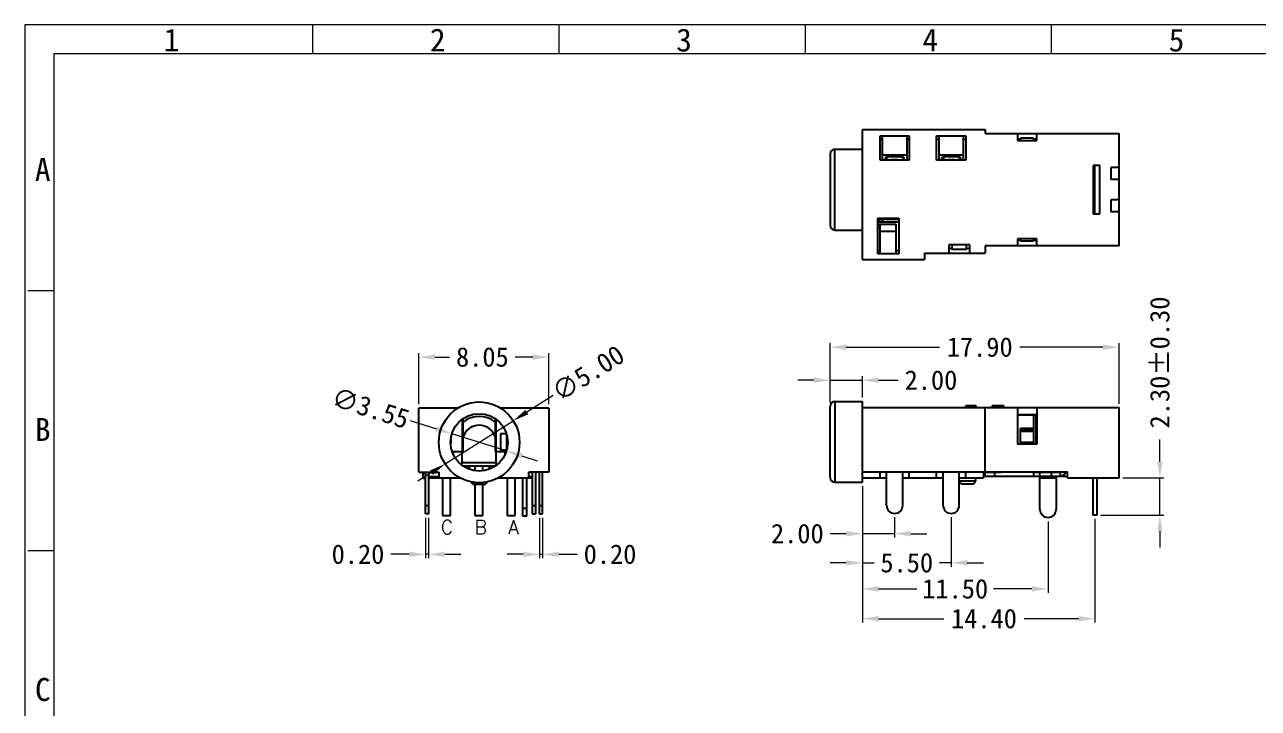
# Model space of a CAD drawing. Extents: x -6864 to 5467, y -424 to 2869.
# Drawn here: x 846.4 to 922.9, y -38.8 to 3.5 of the extents above; entities that cross this region are included whole.
import ezdxf

# ---------------------------------------------------------------- set-up
doc = ezdxf.new("R2010")
doc.units = 0
doc.header["$MEASUREMENT"] = 0
doc.layers.get('0').update_dxf_attribs({"linetype": 'CONTINUOUS'})
doc.layers.get('DEFPOINTS').update_dxf_attribs({"linetype": 'CONTINUOUS'})
doc.layers.add('DIM', color=7, linetype='CONTINUOUS', lineweight=13)
doc.layers.add('fromat', color=7, linetype='CONTINUOUS', lineweight=13)
doc.layers.add('TEXT', color=7, linetype='CONTINUOUS')
doc.styles.add('123456', font='')
doc.styles.get("Standard").update_dxf_attribs({"font": 'txt.shx', "height": 1.3})
doc.styles.get('123456').set_extended_font_data('DFKai-SB')
doc.dimstyles.get("Standard").update_dxf_attribs({"dimtxt": 0.18, "dimasz": 0.18, "dimexe": 0.18, "dimexo": 0.0625, "dimgap": 0.09, "dimtad": 0, "dimtih": 1, "dimtoh": 1, "dimdec": 4, "dimzin": 0, "dimdsep": 46, "dimtxsty": 'Standard', "dimcen": 0.09, "dimadec": 0, "dimazin": 0, "dimtfac": 1, "dimtdec": 4, "dimtofl": 0, "dimtmove": 0, "dimatfit": 3, "dimfxl": 0, "dimtolj": 1, "dimtzin": 0, "dimarcsym": 0})

# ---------------------------------------------------------------- blocks, each defined once
blk = doc.blocks.new('*D162')
at = {"layer": 'DEFPOINTS', "color": 0}
for p in [(878.908, -17.096), (870.858, -20.247), (878.908, -20.247)]:
    blk.add_point(p, dxfattribs=at)
at = {"layer": 'DIM', "lineweight": 15}
for p, q in [((870.858, -20.007), (870.858, -16.856)), ((878.908, -20.007), (878.908, -16.856))]:
    blk.add_line(p, q, dxfattribs=at)
at = {"layer": 'DIM', "lineweight": 13}
for p, q in [((871.858, -17.096), (872.759, -17.096)), ((877.908, -17.096), (876.816, -17.096))]:
    blk.add_line(p, q, dxfattribs=at)
at = {"layer": 'DIM'}
for points in [[(871.858, -16.929), (871.858, -17.263), (870.858, -17.096)], [(877.908, -16.929), (877.908, -17.263), (878.908, -17.096)]]:
    blk.add_solid(points, dxfattribs=at)
at = {"layer": 'DIM', "insert": (874.787, -17.096), "char_height": 1.2, "attachment_point": 5, "style": '123456'}
blk.add_mtext('\\A1;8.05', dxfattribs=at)
blk = doc.blocks.new('*D163')
at = {"layer": 'DEFPOINTS', "color": 0}
for p in [(876.699, -21.034), (872.476, -23.711)]:
    blk.add_point(p, dxfattribs=at)
at = {"layer": 'DIM', "lineweight": 13}
for p, q in [((879.164, -19.471), (877.544, -20.498)), ((872.476, -23.711), (876.699, -21.034)), ((871.632, -24.246), (870.787, -24.782))]:
    blk.add_line(p, q, dxfattribs=at)
at = {"layer": 'DIM'}
for points in [[(877.455, -20.358), (877.633, -20.639), (876.699, -21.034)], [(871.543, -24.106), (871.721, -24.387), (872.476, -23.711)]]:
    blk.add_solid(points, dxfattribs=at)
at = {"layer": 'DIM', "insert": (881.336, -18.094), "char_height": 1.2, "attachment_point": 5, "rotation": 32.37378, "style": '123456'}
blk.add_mtext('\\A1;∅5.00', dxfattribs=at)
blk = doc.blocks.new('*D164')
at = {"layer": 'DEFPOINTS', "color": 0}
for p in [(872.895, -21.839), (876.281, -22.906)]:
    blk.add_point(p, dxfattribs=at)
at = {"layer": 'DIM', "lineweight": 13}
for p, q in [((870.309, -21.024), (871.941, -21.538)), ((876.281, -22.906), (872.895, -21.839)), ((877.234, -23.206), (878.188, -23.507))]:
    blk.add_line(p, q, dxfattribs=at)
at = {"layer": 'DIM'}
for points in [[(871.991, -21.379), (871.891, -21.697), (872.895, -21.839)], [(877.285, -23.047), (877.184, -23.365), (876.281, -22.906)]]:
    blk.add_solid(points, dxfattribs=at)
at = {"layer": 'DIM', "insert": (867.857, -20.251), "char_height": 1.2, "attachment_point": 5, "rotation": 342.50873, "style": '123456'}
blk.add_mtext('\\A1;∅3.55', dxfattribs=at)
blk = doc.blocks.new('*D165')
at = {"layer": 'DEFPOINTS', "color": 0}
for p in [(871.258, -26.797), (871.458, -26.797), (871.258, -29.301)]:
    blk.add_point(p, dxfattribs=at)
at = {"layer": 'DIM', "lineweight": 15}
for p, q in [((871.258, -27.037), (871.258, -29.541)), ((871.458, -27.037), (871.458, -29.541))]:
    blk.add_line(p, q, dxfattribs=at)
at = {"layer": 'DIM', "lineweight": 13}
for p, q in [((870.258, -29.301), (869.11, -29.301)), ((871.458, -29.301), (871.258, -29.301)), ((872.458, -29.301), (873.458, -29.301))]:
    blk.add_line(p, q, dxfattribs=at)
at = {"layer": 'DIM'}
for points in [[(870.258, -29.134), (870.258, -29.468), (871.258, -29.301)], [(872.458, -29.134), (872.458, -29.468), (871.458, -29.301)]]:
    blk.add_solid(points, dxfattribs=at)
at = {"layer": 'DIM', "insert": (867.082, -29.301), "char_height": 1.2, "attachment_point": 5, "style": '123456'}
blk.add_mtext('\\A1;0.20', dxfattribs=at)
blk = doc.blocks.new('*D166')
at = {"layer": 'DEFPOINTS', "color": 0}
for p in [(878.318, -26.797), (878.518, -26.797), (878.518, -29.301)]:
    blk.add_point(p, dxfattribs=at)
at = {"layer": 'DIM', "lineweight": 15}
for p, q in [((878.318, -27.037), (878.318, -29.541)), ((878.518, -27.037), (878.518, -29.541))]:
    blk.add_line(p, q, dxfattribs=at)
at = {"layer": 'DIM', "lineweight": 13}
for p, q in [((877.318, -29.301), (876.318, -29.301)), ((878.318, -29.301), (878.518, -29.301)), ((879.518, -29.301), (880.665, -29.301))]:
    blk.add_line(p, q, dxfattribs=at)
at = {"layer": 'DIM'}
for points in [[(877.318, -29.134), (877.318, -29.468), (878.318, -29.301)], [(879.518, -29.134), (879.518, -29.468), (878.518, -29.301)]]:
    blk.add_solid(points, dxfattribs=at)
at = {"layer": 'DIM', "insert": (882.694, -29.301), "char_height": 1.2, "attachment_point": 5, "style": '123456'}
blk.add_mtext('\\A1;0.20', dxfattribs=at)
blk = doc.blocks.new('*D167')
at = {"layer": 'DEFPOINTS', "color": 0}
for p in [(914.225, -16.482), (896.325, -20.146), (914.225, -20.221)]:
    blk.add_point(p, dxfattribs=at)
at = {"layer": 'DIM', "lineweight": 15}
for p, q in [((896.325, -19.906), (896.325, -16.242)), ((914.225, -19.981), (914.225, -16.242))]:
    blk.add_line(p, q, dxfattribs=at)
at = {"layer": 'DIM', "lineweight": 13}
for p, q in [((897.325, -16.482), (903.109, -16.482)), ((913.225, -16.482), (908.08, -16.482))]:
    blk.add_line(p, q, dxfattribs=at)
at = {"layer": 'DIM'}
for points in [[(897.325, -16.316), (897.325, -16.649), (896.325, -16.482)], [(913.225, -16.316), (913.225, -16.649), (914.225, -16.482)]]:
    blk.add_solid(points, dxfattribs=at)
at = {"layer": 'DIM', "insert": (905.595, -16.482), "char_height": 1.2, "attachment_point": 5, "style": '123456'}
blk.add_mtext('\\A1;17.90', dxfattribs=at)
blk = doc.blocks.new('*D168')
at = {"layer": 'DEFPOINTS', "color": 0}
for p in [(898.325, -24.846), (900.325, -26.771), (898.325, -28.024)]:
    blk.add_point(p, dxfattribs=at)
at = {"layer": 'DIM', "lineweight": 15}
for p, q in [((898.325, -25.086), (898.325, -28.264)), ((900.325, -27.011), (900.325, -28.264))]:
    blk.add_line(p, q, dxfattribs=at)
at = {"layer": 'DIM', "lineweight": 13}
for p, q in [((897.325, -28.024), (896.325, -28.024)), ((900.325, -28.024), (898.325, -28.024)), ((901.325, -28.024), (902.325, -28.024))]:
    blk.add_line(p, q, dxfattribs=at)
at = {"layer": 'DIM'}
for points in [[(897.325, -27.857), (897.325, -28.191), (898.325, -28.024)], [(901.325, -27.857), (901.325, -28.191), (900.325, -28.024)]]:
    blk.add_solid(points, dxfattribs=at)
at = {"layer": 'DIM', "insert": (894.297, -28.024), "char_height": 1.2, "attachment_point": 5, "style": '123456'}
blk.add_mtext('\\A1;2.00', dxfattribs=at)
blk = doc.blocks.new('*D169')
at = {"layer": 'DEFPOINTS', "color": 0}
for p in [(898.325, -24.846), (903.825, -26.771), (903.825, -29.826)]:
    blk.add_point(p, dxfattribs=at)
at = {"layer": 'DIM', "lineweight": 15}
for p, q in [((898.325, -25.086), (898.325, -30.066)), ((903.825, -27.011), (903.825, -30.066))]:
    blk.add_line(p, q, dxfattribs=at)
at = {"layer": 'DIM', "lineweight": 13}
for p, q in [((897.325, -29.826), (896.325, -29.826)), ((898.325, -29.826), (899.047, -29.826)), ((903.825, -29.826), (903.104, -29.826)), ((904.825, -29.826), (905.825, -29.826))]:
    blk.add_line(p, q, dxfattribs=at)
at = {"layer": 'DIM'}
for points in [[(897.325, -29.66), (897.325, -29.993), (898.325, -29.826)], [(904.825, -29.66), (904.825, -29.993), (903.825, -29.826)]]:
    blk.add_solid(points, dxfattribs=at)
at = {"layer": 'DIM', "insert": (901.075, -29.826), "char_height": 1.2, "attachment_point": 5, "style": '123456'}
blk.add_mtext('\\A1;5.50', dxfattribs=at)
blk = doc.blocks.new('*D170')
at = {"layer": 'DEFPOINTS', "color": 0}
for p in [(898.325, -24.846), (909.825, -27.021), (909.825, -31.444)]:
    blk.add_point(p, dxfattribs=at)
at = {"layer": 'DIM', "lineweight": 15}
for p, q in [((898.325, -25.086), (898.325, -31.684)), ((909.825, -27.261), (909.825, -31.684))]:
    blk.add_line(p, q, dxfattribs=at)
at = {"layer": 'DIM', "lineweight": 13}
for p, q in [((899.325, -31.444), (901.704, -31.444)), ((908.825, -31.444), (906.447, -31.444))]:
    blk.add_line(p, q, dxfattribs=at)
at = {"layer": 'DIM'}
for points in [[(899.325, -31.278), (899.325, -31.611), (898.325, -31.444)], [(908.825, -31.278), (908.825, -31.611), (909.825, -31.444)]]:
    blk.add_solid(points, dxfattribs=at)
at = {"layer": 'DIM', "insert": (904.075, -31.444), "char_height": 1.2, "attachment_point": 5, "style": '123456'}
blk.add_mtext('\\A1;11.50', dxfattribs=at)
blk = doc.blocks.new('*D171')
at = {"layer": 'DEFPOINTS', "color": 0}
for p in [(898.325, -24.846), (912.725, -26.871), (912.725, -33.286)]:
    blk.add_point(p, dxfattribs=at)
at = {"layer": 'DIM', "lineweight": 15}
for p, q in [((898.325, -25.086), (898.325, -33.526)), ((912.725, -27.111), (912.725, -33.526))]:
    blk.add_line(p, q, dxfattribs=at)
at = {"layer": 'DIM', "lineweight": 13}
for p, q in [((899.325, -33.286), (903.37, -33.286)), ((911.725, -33.286), (908.342, -33.286))]:
    blk.add_line(p, q, dxfattribs=at)
at = {"layer": 'DIM'}
for points in [[(899.325, -33.12), (899.325, -33.453), (898.325, -33.286)], [(911.725, -33.12), (911.725, -33.453), (912.725, -33.286)]]:
    blk.add_solid(points, dxfattribs=at)
at = {"layer": 'DIM', "insert": (905.856, -33.286), "char_height": 1.2, "attachment_point": 5, "style": '123456'}
blk.add_mtext('\\A1;14.40', dxfattribs=at)
blk = doc.blocks.new('*D172')
at = {"layer": 'DEFPOINTS', "color": 0}
for p in [(898.325, -18.526), (898.325, -19.846), (896.325, -20.146)]:
    blk.add_point(p, dxfattribs=at)
at = {"layer": 'DIM', "lineweight": 15}
for p, q in [((896.325, -19.906), (896.325, -18.286)), ((898.325, -19.606), (898.325, -18.286))]:
    blk.add_line(p, q, dxfattribs=at)
at = {"layer": 'DIM', "lineweight": 13}
for p, q in [((895.325, -18.526), (894.325, -18.526)), ((896.325, -18.526), (898.325, -18.526)), ((899.325, -18.526), (900.545, -18.526))]:
    blk.add_line(p, q, dxfattribs=at)
at = {"layer": 'DIM'}
for points in [[(895.325, -18.359), (895.325, -18.692), (896.325, -18.526)], [(899.325, -18.359), (899.325, -18.692), (898.325, -18.526)]]:
    blk.add_solid(points, dxfattribs=at)
at = {"layer": 'DIM', "insert": (902.573, -18.526), "char_height": 1.2, "attachment_point": 5, "style": '123456'}
blk.add_mtext('\\A1;2.00', dxfattribs=at)
blk = doc.blocks.new('*D180')
at = {"layer": 'DEFPOINTS', "color": 0}
for p in [(914.225, -24.571, 69.988), (916.752, -24.571), (912.825, -26.871, 69.988)]:
    blk.add_point(p, dxfattribs=at)
at = {"layer": 'DIM', "lineweight": 13}
for p, q in [((916.752, -23.571), (916.752, -22.202)), ((916.752, -26.871), (916.752, -24.571)), ((916.752, -27.871), (916.752, -28.871))]:
    blk.add_line(p, q, dxfattribs=at)
at = {"layer": 'DIM', "lineweight": 15}
for p, q in [((914.465, -24.571), (916.992, -24.571)), ((913.065, -26.871), (916.992, -26.871))]:
    blk.add_line(p, q, dxfattribs=at)
at = {"layer": 'DIM'}
for points in [[(916.585, -23.571), (916.918, -23.571), (916.752, -24.571)], [(916.585, -27.871), (916.918, -27.871), (916.752, -26.871)]]:
    blk.add_solid(points, dxfattribs=at)
at = {"layer": 'DIM', "insert": (916.752, -17.431), "char_height": 1.2, "attachment_point": 5, "rotation": 90, "style": '123456'}
blk.add_mtext('\\A1;2.30%%P0.30', dxfattribs=at)

msp = doc.modelspace()

# ---------------------------------------------------------------- linework, layer by layer
at = {"color": 7, "linetype": 'Continuous'}
for p, q in [((898.325, -11.056), (898.325, -3.006)), ((898.325, -3.006), (905.925, -3.006)), ((905.925, -3.006), (905.925, -3.261)), ((899.425, -4.906), (899.425, -3.406)), ((899.425, -3.406), (901.225, -3.406)), ((899.425, -3.606), (899.575, -3.606)), ((899.575, -4.906), (899.575, -3.406)), ((901.075, -3.406), (901.075, -4.906)), ((901.075, -3.606), (901.225, -3.606)), ((901.225, -3.406), (901.225, -4.906)), ((902.925, -4.906), (902.925, -3.406)), ((902.925, -3.406), (904.725, -3.406)), ((902.925, -3.606), (903.075, -3.606)), ((903.075, -4.906), (903.075, -3.406)), ((904.575, -3.406), (904.575, -4.906)), ((904.575, -3.606), (904.725, -3.606)), ((904.725, -3.406), (904.725, -4.906)), ((905.925, -3.261), (914.225, -3.261)), ((907.925, -3.261), (907.925, -3.688)), ((907.925, -3.588), (908.125, -3.588)), ((907.925, -3.688), (909.125, -3.688)), ((908.125, -3.545), (908.125, -3.688)), ((908.925, -3.545), (908.125, -3.545)), ((908.925, -3.688), (908.925, -3.545)), ((908.925, -3.588), (909.125, -3.588)), ((909.125, -3.688), (909.125, -3.261)), ((914.225, -10.211), (914.225, -3.261)), ((896.325, -4.536), (896.325, -8.936)), ((896.625, -9.236), (896.625, -4.236)), ((896.625, -4.236), (898.325, -4.236)), ((901.225, -4.906), (899.425, -4.906)), ((901.075, -4.601), (899.575, -4.601)), ((899.965, -4.906), (899.747, -4.802)), ((900.685, -4.906), (900.904, -4.802)), ((904.725, -4.906), (902.925, -4.906)), ((904.575, -4.601), (903.075, -4.601)), ((903.465, -4.906), (903.247, -4.802)), ((904.185, -4.906), (904.404, -4.802)), ((913.025, -5.236), (912.625, -5.236)), ((912.625, -5.236), (912.625, -8.236)), ((912.725, -8.236), (912.725, -5.236)), ((913.025, -8.236), (913.025, -5.236)), ((914.225, -5.361), (913.725, -5.361)), ((913.725, -5.361), (913.725, -6.111)), ((914.225, -6.111), (913.725, -6.111)), ((914.225, -7.361), (913.725, -7.361)), ((913.725, -7.361), (913.725, -8.111)), ((912.625, -8.236), (913.025, -8.236)), ((914.225, -8.111), (913.725, -8.111)), ((899.275, -8.506), (900.575, -8.506)), ((899.275, -10.706), (899.275, -8.506)), ((899.275, -8.873), (900.425, -8.873)), ((899.425, -8.948), (899.275, -8.948)), ((899.425, -9.146), (899.275, -9.146)), ((899.372, -8.556), (899.372, -8.756)), ((899.372, -8.556), (900.52, -8.556)), ((900.52, -8.756), (899.372, -8.756)), ((899.425, -10.706), (899.425, -8.948)), ((899.572, -8.556), (899.572, -8.756)), ((900.425, -10.706), (900.425, -8.873)), ((900.575, -8.506), (900.575, -10.706)), ((896.625, -9.236), (898.325, -9.236)), ((899.425, -9.31), (900.425, -9.31)), ((909.125, -9.784), (907.925, -9.784)), ((907.925, -9.784), (907.925, -10.211)), ((908.125, -9.884), (907.925, -9.884)), ((908.125, -9.784), (908.125, -9.927)), ((908.925, -9.927), (908.125, -9.927)), ((908.925, -9.927), (908.925, -9.784)), ((909.125, -9.884), (908.925, -9.884)), ((909.125, -10.211), (909.125, -9.784)), ((899.425, -10.506), (899.275, -10.506)), ((900.425, -10.506), (900.575, -10.506)), ((902.175, -10.656), (902.175, -11.056)), ((902.175, -10.656), (905.925, -10.656)), ((903.675, -10.156), (903.675, -10.656)), ((904.975, -10.156), (903.675, -10.156)), ((903.675, -10.356), (903.875, -10.356)), ((903.875, -10.156), (903.875, -10.442)), ((904.775, -10.442), (903.875, -10.442)), ((904.775, -10.442), (904.775, -10.156)), ((904.775, -10.356), (904.975, -10.356)), ((904.975, -10.656), (904.975, -10.156)), ((905.925, -10.211), (905.925, -10.656)), ((914.225, -10.211), (905.925, -10.211)), ((898.325, -11.056), (902.175, -11.056)), ((900.575, -10.706), (899.275, -10.706)), ((896.625, -19.846), (898.325, -19.846)), ((896.625, -19.846), (896.625, -24.846)), ((898.325, -24.846), (898.325, -19.846)), ((870.858, -24.217), (870.858, -20.247)), ((873.271, -20.247), (870.858, -20.247)), ((878.908, -20.247), (875.905, -20.247)), ((878.908, -20.247), (878.908, -24.217)), ((896.325, -24.546), (896.325, -20.146)), ((898.325, -20.221), (914.225, -20.221)), ((904.725, -20.221), (904.725, -20.121)), ((905.368, -20.121), (904.725, -20.121)), ((905.368, -20.221), (905.368, -20.121)), ((905.925, -24.191), (905.925, -20.221)), ((906.368, -20.221), (906.368, -20.121)), ((907.083, -20.121), (906.368, -20.121)), ((906.475, -20.221), (906.475, -20.121)), ((906.975, -20.221), (906.975, -20.121)), ((907.083, -20.221), (907.083, -20.121)), ((907.925, -20.221), (907.925, -22.491)), ((909.125, -20.221), (909.125, -22.491)), ((914.225, -24.571), (914.225, -20.221)), ((873.597, -20.947), (873.532, -20.947)), ((873.551, -22.947), (873.551, -20.947)), ((873.597, -22.947), (873.597, -20.947)), ((875.644, -20.947), (875.579, -20.947)), ((875.579, -20.947), (875.579, -22.947)), ((875.625, -20.947), (875.625, -22.947)), ((907.925, -20.641), (909.125, -20.641)), ((907.925, -20.671), (908.925, -20.671)), ((908.925, -20.671), (908.925, -22.375)), ((909.075, -20.641), (909.075, -22.491)), ((909.085, -20.921), (909.075, -20.921)), ((909.085, -22.491), (909.085, -20.921)), ((876.276, -21.847), (875.908, -21.847)), ((875.908, -21.847), (875.908, -22.847)), ((876.306, -22.793), (876.306, -21.951)), ((908.125, -22.375), (908.125, -21.521)), ((908.925, -21.521), (908.125, -21.521)), ((908.125, -21.621), (908.925, -21.621)), ((908.125, -21.685), (908.925, -21.685)), ((872.832, -22.167), (872.841, -22.24)), ((876.306, -22.847), (875.908, -22.847)), ((909.125, -22.491), (907.925, -22.491)), ((908.125, -22.375), (908.125, -22.421)), ((908.925, -22.375), (908.125, -22.375)), ((908.925, -22.375), (908.925, -22.421)), ((908.925, -22.421), (908.925, -22.491)), ((872.912, -22.947), (873.597, -22.947)), ((872.988, -23.124), (872.988, -22.947)), ((873.534, -23.799), (873.534, -22.947)), ((875.642, -23.647), (873.534, -23.647)), ((875.579, -22.947), (876.264, -22.947)), ((875.642, -23.799), (875.642, -22.947)), ((876.188, -23.136), (876.188, -22.947)), ((870.858, -24.217), (872.108, -24.217)), ((871.113, -24.597), (871.113, -24.217)), ((871.268, -26.797), (871.268, -24.217)), ((871.468, -26.797), (871.468, -24.217)), ((872.108, -24.247), (871.468, -24.247)), ((872.108, -24.597), (872.108, -24.217)), ((874.318, -23.847), (873.613, -23.847)), ((873.963, -23.997), (873.89, -23.997)), ((873.963, -23.847), (873.963, -23.997)), ((874.318, -23.832), (874.318, -24.12)), ((874.318, -23.832), (874.818, -23.832)), ((874.818, -24.127), (874.818, -23.832)), ((875.563, -23.847), (874.818, -23.847)), ((875.213, -23.847), (875.213, -23.997)), ((875.286, -23.997), (875.213, -23.997)), ((878.908, -24.217), (877.658, -24.217)), ((877.658, -24.597), (877.658, -24.217)), ((877.868, -24.247), (877.658, -24.247)), ((877.868, -24.217), (877.868, -26.797)), ((878.068, -24.217), (878.068, -26.797)), ((878.318, -26.797), (878.318, -24.217)), ((878.518, -26.797), (878.518, -24.217)), ((898.325, -24.191), (911.025, -24.191)), ((899.425, -24.571), (899.425, -24.191)), ((899.825, -26.271), (899.825, -24.191)), ((900.825, -26.271), (900.825, -24.191)), ((901.225, -24.571), (901.225, -24.191)), ((902.925, -24.571), (902.925, -24.191)), ((903.325, -26.271), (903.325, -24.191)), ((904.325, -26.271), (904.325, -24.191)), ((904.725, -24.571), (904.725, -24.191)), ((905.825, -24.191), (905.825, -24.571)), ((905.925, -24.221), (906.925, -24.221)), ((905.925, -24.471), (905.925, -24.221)), ((906.525, -24.471), (906.525, -24.221)), ((906.925, -24.242), (906.925, -24.191)), ((908.925, -24.191), (908.925, -24.471)), ((908.925, -24.221), (910.575, -24.221)), ((909.323, -24.471), (909.323, -24.221)), ((910.043, -24.471), (910.043, -24.221)), ((910.575, -24.221), (910.575, -24.471)), ((910.91, -24.221), (911.025, -24.221)), ((911.025, -24.571), (911.025, -24.191)), ((871.113, -24.597), (871.268, -24.597)), ((872.108, -24.497), (871.468, -24.497)), ((873.448, -24.597), (871.468, -24.597)), ((872.318, -24.597), (872.318, -26.897)), ((872.818, -26.897), (872.818, -24.597)), ((874.888, -24.972), (874.288, -24.972)), ((874.318, -24.972), (874.318, -26.897)), ((874.818, -26.897), (874.818, -24.972)), ((877.868, -24.597), (875.728, -24.597)), ((876.318, -24.597), (876.318, -26.897)), ((876.818, -26.897), (876.818, -24.597)), ((877.289, -26.947), (877.289, -24.597)), ((877.539, -26.947), (877.539, -24.597)), ((877.868, -24.497), (877.658, -24.497)), ((896.625, -24.846), (898.325, -24.846)), ((898.325, -24.571), (899.825, -24.571)), ((900.825, -24.571), (903.325, -24.571)), ((904.325, -24.571), (905.825, -24.571)), ((904.325, -24.746), (905.325, -24.746)), ((904.525, -24.946), (905.125, -24.946)), ((905.325, -24.571), (905.325, -24.746)), ((905.925, -24.471), (911.025, -24.471)), ((909.325, -26.521), (909.325, -24.471)), ((909.325, -24.571), (910.325, -24.571)), ((910.325, -24.471), (910.325, -26.521)), ((911.025, -24.571), (914.225, -24.571)), ((912.6, -24.571), (912.6, -26.871)), ((912.85, -24.571), (912.85, -26.871)), ((871.468, -26.297), (871.268, -26.297)), ((877.289, -26.447), (877.539, -26.447)), ((878.068, -26.297), (877.868, -26.297)), ((878.518, -26.297), (878.318, -26.297)), ((871.468, -26.797), (871.268, -26.797)), ((872.318, -26.897), (872.818, -26.897)), ((874.318, -26.897), (874.818, -26.897)), ((876.318, -26.897), (876.818, -26.897)), ((877.539, -26.947), (877.289, -26.947)), ((877.868, -26.797), (878.068, -26.797)), ((878.318, -26.797), (878.518, -26.797)), ((912.85, -26.871), (912.6, -26.871))]:
    msp.add_line(p, q, dxfattribs=at)
for points in [[(900.325, -4.703), (900.215, -4.704), (900.109, -4.708), (900.01, -4.714), (899.921, -4.723), (899.847, -4.734), (899.788, -4.746), (899.748, -4.76), (899.728, -4.774), (899.728, -4.788), (899.747, -4.802)], [(900.325, -4.887), (900.257, -4.888), (900.193, -4.891), (900.135, -4.896), (900.086, -4.902), (900.066, -4.906)], [(900.904, -4.802), (900.923, -4.788), (900.923, -4.774), (900.902, -4.76), (900.862, -4.746), (900.804, -4.734), (900.73, -4.723), (900.641, -4.714), (900.542, -4.708), (900.436, -4.704), (900.325, -4.703)], [(900.585, -4.906), (900.564, -4.902), (900.516, -4.896), (900.458, -4.891), (900.393, -4.888), (900.325, -4.887)], [(903.825, -4.703), (903.715, -4.704), (903.609, -4.708), (903.51, -4.714), (903.421, -4.723), (903.347, -4.734), (903.288, -4.746), (903.248, -4.76), (903.228, -4.774), (903.228, -4.788), (903.247, -4.802)], [(903.825, -4.887), (903.757, -4.888), (903.693, -4.891), (903.635, -4.896), (903.586, -4.902), (903.566, -4.906)], [(904.404, -4.802), (904.423, -4.788), (904.423, -4.774), (904.402, -4.76), (904.362, -4.746), (904.304, -4.734), (904.23, -4.723), (904.141, -4.714), (904.042, -4.708), (903.936, -4.704), (903.825, -4.703)], [(904.085, -4.906), (904.064, -4.902), (904.016, -4.896), (903.958, -4.891), (903.893, -4.888), (903.825, -4.887)]]:
    msp.add_lwpolyline(points, dxfattribs=at)
for radius in [2.5, 1.775]:
    msp.add_circle((874.588, -22.372), radius, dxfattribs=at)
for centre, radius, start, end in [((896.625, -4.536), 0.3, 90, 180), ((896.625, -8.936), 0.3, 180, 270), ((899.545, -8.356), 0.2, 277.59935, 311.05603), ((900.397, -8.834), 0.577, 145.19188, 151.24009), ((900.52, -8.856), 0.3, 79.37672, 90), ((900.52, -8.856), 0.1, 60, 90), ((896.625, -20.146), 0.3, 90, 180), ((874.588, -22.372), 1.054, 19.00625, 160.99199), ((874.588, -22.372), 1.6, 51.50317, 128.49637), ((872.346, -22.305), 0.5, 340.93495, 7.5), ((871.94, -24.147), 0.35, 191.99613, 196.71979), ((871.94, -24.147), 0.1, 224.94193, 270), ((910.575, -24.121), 0.35, 270, 348.37213), ((910.575, -24.121), 0.1, 270, 314.8633), ((874.288, -24.772), 0.2, 193.02538, 270), ((874.888, -24.772), 0.2, 270, 346.97462), ((896.625, -24.546), 0.3, 180, 270), ((904.525, -24.746), 0.2, 180, 270), ((905.125, -24.746), 0.2, 270, 0), ((900.325, -26.271), 0.5, 180, 0), ((903.825, -26.271), 0.5, 180, 0), ((909.825, -26.521), 0.5, 180, 0)]:
    msp.add_arc(centre, radius, start, end, dxfattribs=at)
at = {"layer": 'fromat', "linetype": 'Continuous'}
for p, q in [((864.286, 1.672), (864.286, 3.473)), ((879.54, 1.672), (879.54, 3.473)), ((894.793, 1.672), (894.793, 3.473)), ((910.047, 1.672), (910.047, 3.473)), ((983.762, 1.672), (848.236, 1.672)), ((848.236, 1.672), (848.236, -93.102)), ((848.236, -12.997), (846.624, -12.997)), ((848.236, -29.088), (846.624, -29.088))]:
    msp.add_line(p, q, dxfattribs=at)
msp.add_lwpolyline([(985.563, -94.902), (985.563, 3.473), (846.435, 3.473), (846.435, -94.902)], close=True, dxfattribs=at)

# ---------------------------------------------------------------- texts
at = {"layer": 'fromat', "linetype": 'Continuous', "char_height": 1.422, "width": 0.62571, "attachment_point": 1, "style": '123456'}
for s, insert in [('1', (855.052, 3.237)), ('2', (871.541, 3.237)), ('3', (886.794, 3.237)), ('4', (902.048, 3.237)), ('5', (917.301, 3.237)), ('A', (847.07, -4.773)), ('B', (847.07, -20.864)), ('C', (847.07, -36.955))]:
    msp.add_mtext(s, dxfattribs=dict(at, insert=insert))
at = {"layer": 'TEXT'}
for s, p in [('C', (872.217, -28.045)), ('B', (874.306, -28.045)), ('A', (876.393, -28.045))]:
    msp.add_text(s, height=0.852, dxfattribs=at).set_placement(p)

# ---------------------------------------------------------------- dimensions: what is measured, and where the dimension line sits
at = {"layer": 'DIM'}
dim = msp.add_linear_dim(base=(916.752, -24.571, -69.988), p1=(912.825, -26.871), p2=(914.225, -24.571), angle=90, text='2.30%%P0.30', dimstyle='Standard', override={"dimscale": 0.4, "dimtxt": 3, "dimasz": 2.5, "dimexe": 0.6, "dimexo": 0.6, "dimgap": 0.5, "dimtih": 0, "dimtoh": 0, "dimdec": 2, "dimtxsty": '123456', "dimcen": -1, "dimclrd": 256, "dimclre": 256, "dimclrt": 256, "dimtdec": 2, "dimtofl": 1, "dimlwd": 13, "dimlwe": 15}, dxfattribs=at)
dim.commit()
dim.dimension.update_dxf_attribs({"geometry": '*D180', "text_midpoint": (916.752, -17.431, -69.988), "dimtype": 160})
for base, p1, p2, picture, middle in [((914.225, -16.482), (896.325, -20.146), (914.225, -20.221), '*D167', (905.595, -16.482)), ((878.908, -17.096), (870.858, -20.247), (878.908, -20.247), '*D162', (874.787, -17.096)), ((898.325, -18.526), (896.325, -20.146), (898.325, -19.846), '*D172', (902.573, -18.526)), ((898.325, -28.024), (900.325, -26.771), (898.325, -24.846), '*D168', (894.297, -28.024)), ((903.825, -29.826), (898.325, -24.846), (903.825, -26.771), '*D169', (901.075, -29.826)), ((909.825, -31.444), (898.325, -24.846), (909.825, -27.021), '*D170', (904.075, -31.444)), ((912.725, -33.286), (898.325, -24.846), (912.725, -26.871), '*D171', (905.856, -33.286)), ((871.258, -29.301), (871.458, -26.797), (871.258, -26.797), '*D165', (867.082, -29.301)), ((878.518, -29.301), (878.318, -26.797), (878.518, -26.797), '*D166', (882.694, -29.301))]:
    dim = msp.add_linear_dim(base=base, p1=p1, p2=p2, dimstyle='Standard', override={"dimscale": 0.4, "dimtxt": 3, "dimasz": 2.5, "dimexe": 0.6, "dimexo": 0.6, "dimgap": 0.5, "dimtih": 0, "dimtoh": 0, "dimdec": 2, "dimtxsty": '123456', "dimcen": -1, "dimclrd": 256, "dimclre": 256, "dimclrt": 256, "dimtdec": 2, "dimtofl": 1, "dimlwd": 13, "dimlwe": 15}, dxfattribs=at)
    dim.commit()
    dim.dimension.update_dxf_attribs({"geometry": picture, "text_midpoint": middle, "dimtype": 160})
for p1, p2, picture, middle in [((872.476, -23.711), (876.699, -21.034), '*D163', (881.336, -18.094)), ((876.281, -22.906), (872.895, -21.839), '*D164', (867.857, -20.251))]:
    dim = msp.add_diameter_dim_2p(p1=p1, p2=p2, dimstyle='Standard', override={"dimscale": 0.4, "dimtxt": 3, "dimasz": 2.5, "dimexe": 0.6, "dimexo": 0.6, "dimgap": 0.5, "dimtih": 0, "dimtoh": 0, "dimdec": 2, "dimtxsty": '123456', "dimcen": -1, "dimclrd": 256, "dimclre": 4, "dimclrt": 256, "dimtdec": 2, "dimtofl": 1, "dimlwd": 13, "dimlwe": 15}, dxfattribs=at)
    dim.commit()
    dim.dimension.update_dxf_attribs({"geometry": picture, "text_midpoint": middle, "dimtype": 163})

doc.saveas('drawing.dxf')
